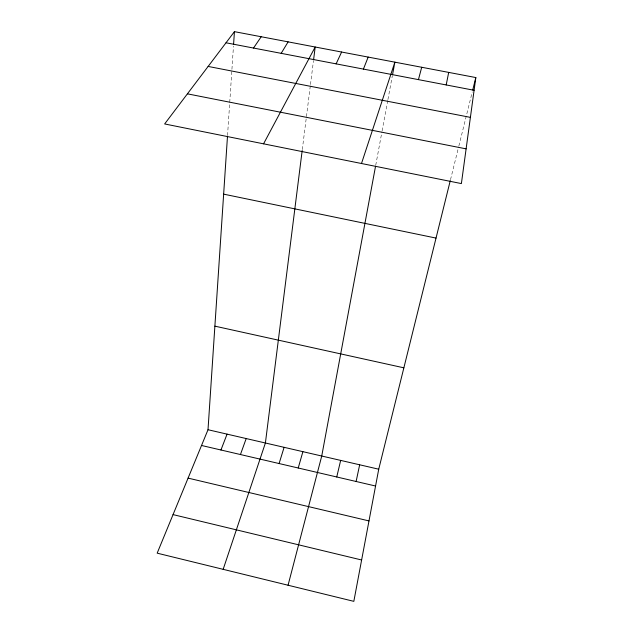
<?xml version="1.0" encoding="UTF-8"?>
<svg xmlns="http://www.w3.org/2000/svg" width="633" height="633" viewBox="0 0 633 633"><rect width="100%" height="100%" fill="white"/><g stroke="black" fill="none" stroke-linecap="round" stroke-linejoin="round"><path stroke-width="0.47" stroke-dasharray="3.17 2.37" d="M227.532 135.557L231.868 70.271M231.931 69.313L233.466 46.169M302.297 149.57L310.352 85.51M310.479 84.553L313.501 60.515M375.717 165.316L381.936 131.814M382.11 130.873L387.744 100.536M387.918 99.579L392.365 75.628M450.506 179.685L458.616 146.951M458.854 146.017L472.258 91.935"/><path stroke-width="0.95" d="M450.277 180.619L378.732 469.203L353.831 601.35L157.174 553.163L208.012 429.728L227.469 136.53M233.593 44.231L234.432 31.65L475.826 77.558L461.386 183.586L164.643 123.949L234.432 31.65M302.178 150.543L265.401 442.997L223.164 569.336M313.62 59.549L315.194 47.008L263.557 143.826M375.535 166.289L321.738 456.021L288.062 585.24M392.547 74.662L394.865 62.161L361.49 163.512M446.194 84.941L448.694 72.399M356.118 481.484L359.663 464.788M336.748 476.973L340.665 460.397M472.732 90.021L475.826 77.558M418.445 79.623L421.705 67.272M298.23 468.001L302.891 451.669M279.09 463.538L284.106 447.325M240.445 454.534L246.197 438.558M220.949 449.992L227.065 434.135M363.413 69.092L368.169 57.089M336.123 63.862L341.614 52.033M281.171 53.338L288.126 41.865M253.516 48.045L261.207 36.746M226.013 42.783L474.093 90.282M208.13 66.433L470.406 117.374M187.415 93.834L466.117 148.858M223.647 194.141L436.026 238.087M214.888 326.153L403.862 367.82M208.012 429.728L378.732 469.203M201.531 445.474L375.559 486.017M188.088 478.113L368.984 520.919M173.054 514.605L361.625 559.991"/></g></svg>
